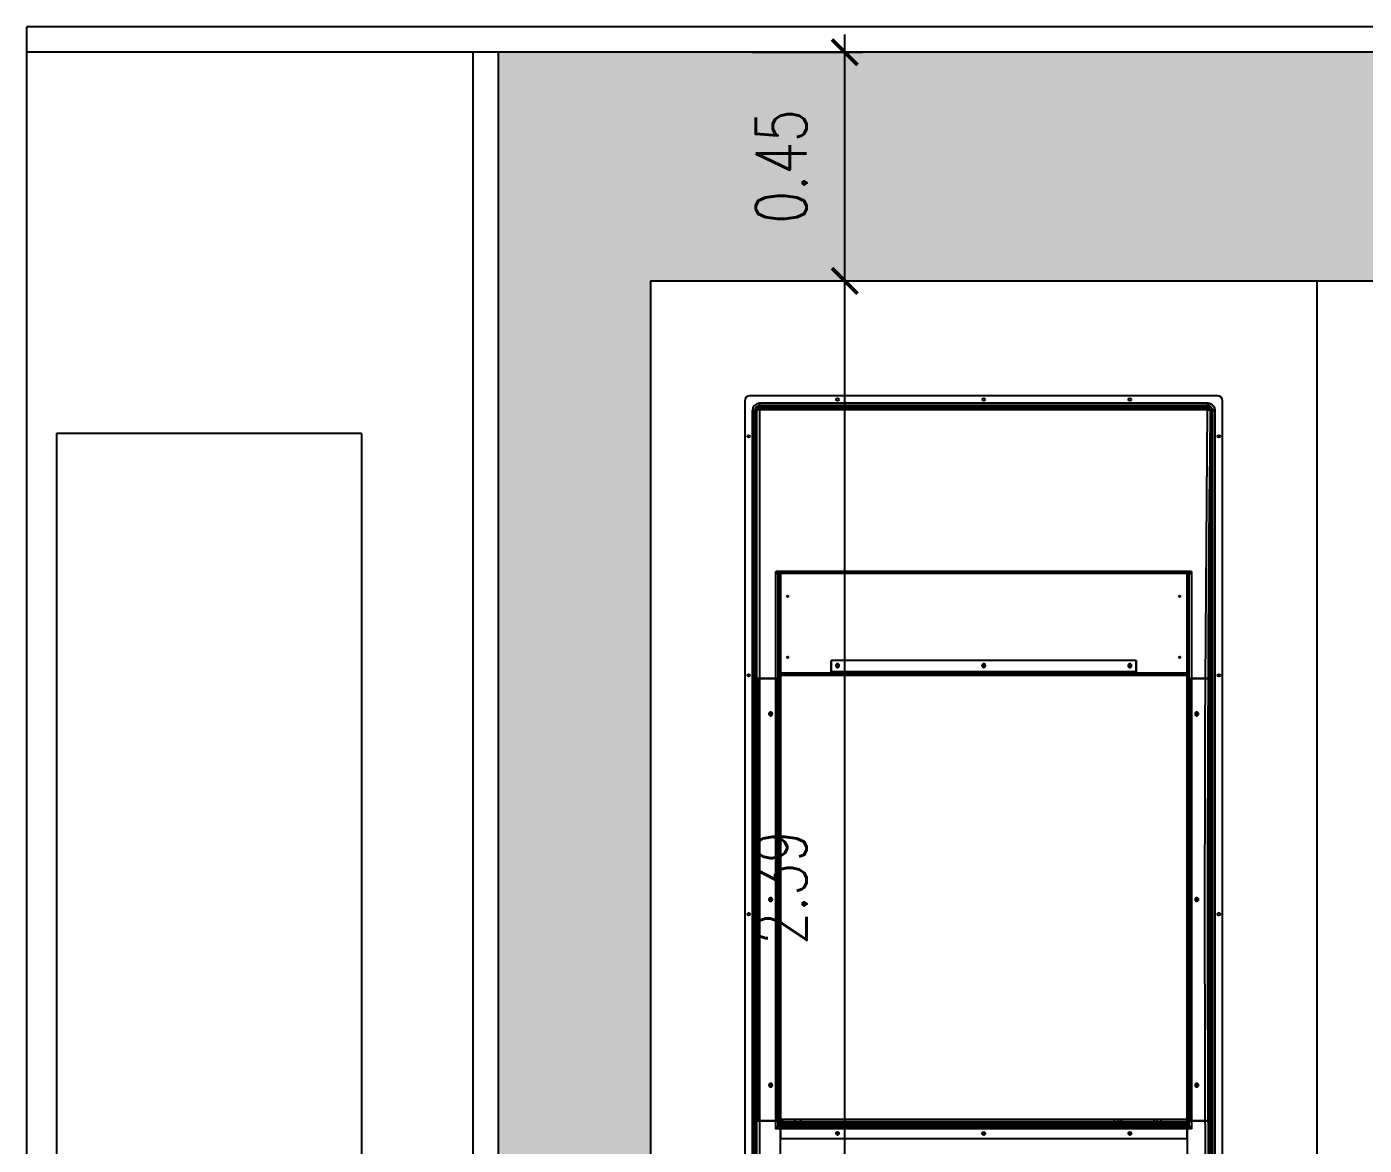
# Model space of a CAD drawing. Extents: x -36.1 to 57, y 1.4 to 46.9.
# Drawn here: x 25.904 to 28.535, y 4.35 to 6.55 of the extents above; entities that cross this region are included whole.
import ezdxf

# ---------------------------------------------------------------- set-up
doc = ezdxf.new("R2010")
doc.units = 0
doc.header["$LTSCALE"] = 0.02
doc.header["$PDMODE"] = 2
doc.layers.get('0').update_dxf_attribs({"linetype": 'CONTINUOUS'})
doc.layers.get('DEFPOINTS').update_dxf_attribs({"linetype": 'CONTINUOUS'})
for name, color, linetype in [('A-COTAS', 6, 'CONTINUOUS'), ('A-HACHU', 250, 'CONTINUOUS'), ('CARENAGEM', 1, 'CONTINUOUS'), ('DIVISORIA', 5, 'CONTINUOUS'), ('PAREDES', 7, 'CONTINUOUS')]:
    doc.layers.add(name, color=color, linetype=linetype)
doc.styles.add('COTAS', font='romans.shx', dxfattribs={"width": 0.75})
doc.dimstyles.new('COTAS_50', dxfattribs={"dimscale": 50, "dimtxt": 0.002, "dimasz": 0.001, "dimexe": 0.0007, "dimexo": 0.004, "dimgap": 0.0015, "dimtad": 1, "dimzin": 0, "dimdsep": 46, "dimtxsty": 'COTAS', "dimblk1": 'ARCHTICK', "dimblk2": 'ARCHTICK', "dimsah": 1, "dimcen": 0.003, "dimdle": 0.0007, "dimaunit": 1, "dimadec": 0, "dimazin": 0, "dimtfac": 1, "dimtdec": 0, "dimtix": 1, "dimtmove": 0, "dimatfit": 3, "dimldrblk": 'ARCHTICK', "dimfxl": 1, "dimtolj": 1, "dimtzin": 0, "dimarcsym": 0})

# ---------------------------------------------------------------- blocks, each defined once
blk = doc.blocks.new('_ARCHTICK')
at = {"color": 0, "linetype": 'ByBlock', "const_width": 0.15}
blk.add_lwpolyline([(-0.5, -0.5), (0.5, 0.5)], dxfattribs=at)
blk = doc.blocks.new('*D238')
at = {"color": 0, "linetype": 'ByBlock'}
for p, q in [((27.5127, 3.6292), (27.5127, 6.0855)), ((27.3311, 6.0505), (27.5477, 6.0505)), ((27.3311, 3.6642), (27.5477, 3.6642))]:
    blk.add_line(p, q, dxfattribs=at)
at = {"layer": 'DEFPOINTS', "color": 0, "linetype": 'ByBlock'}
for p in [(27.1311, 6.0505), (27.5127, 6.0505), (27.1311, 3.6642)]:
    blk.add_point(p, dxfattribs=at)
at = {"color": 0, "linetype": 'ByBlock', "xscale": 0.05, "yscale": 0.05, "zscale": 0.05}
for p, rotation in [((27.5127, 6.0505), 90), ((27.5127, 3.6642), 270)]:
    blk.add_blockref('_ARCHTICK', p, dxfattribs=dict(at, rotation=rotation))
at = {"color": 0, "linetype": 'ByBlock', "insert": (27.3877, 4.8573), "char_height": 0.1, "attachment_point": 5, "rotation": 90, "style": 'COTAS'}
blk.add_mtext('\\A1;2.39', dxfattribs=at)
blk = doc.blocks.new('*D239')
at = {"color": 0, "linetype": 'ByBlock'}
for p, q in [((27.5129, 6.0155), (27.5129, 6.5355)), ((27.3311, 6.5005), (27.5479, 6.5005)), ((27.3311, 6.0505), (27.5479, 6.0505))]:
    blk.add_line(p, q, dxfattribs=at)
at = {"layer": 'DEFPOINTS', "color": 0, "linetype": 'ByBlock'}
for p in [(27.1311, 6.5005), (27.5129, 6.5005), (27.1311, 6.0505)]:
    blk.add_point(p, dxfattribs=at)
at = {"color": 0, "linetype": 'ByBlock', "xscale": 0.05, "yscale": 0.05, "zscale": 0.05}
for p, rotation in [((27.5129, 6.5005), 90), ((27.5129, 6.0505), 270)]:
    blk.add_blockref('_ARCHTICK', p, dxfattribs=dict(at, rotation=rotation))
at = {"color": 0, "linetype": 'ByBlock', "insert": (27.3879, 6.2755), "char_height": 0.1, "attachment_point": 5, "rotation": 90, "style": 'COTAS'}
blk.add_mtext('\\A1;0.45', dxfattribs=at)

msp = doc.modelspace()

# ---------------------------------------------------------------- hatches: boundary and pattern name
at = {"layer": 'A-HACHU'}
h = msp.add_hatch(dxfattribs=at)
h.set_pattern_fill('HONEY', color=256, scale=0.02, angle=0.01, style=0)
h.paths.add_polyline_path([(26.8311, 6.5005), (26.8311, 3.9659), (27.1311, 3.7356), (27.1311, 6.0505), (37.6119, 6.0505), (37.6119, 3.6505), (37.9119, 3.6505), (37.9119, 6.5005)])

# ---------------------------------------------------------------- linework, layer by layer
at = {"layer": 'CARENAGEM', "linetype": 'Continuous'}
for p, q in [((27.3162, 5.8148), (27.3162, 3.7948)), ((27.3162, 5.8148), (27.3162, 3.7948)), ((27.3162, 5.8148), (27.3162, 5.8148)), ((28.2462, 5.8248), (27.3262, 5.8248)), ((28.2462, 5.8248), (27.3262, 5.8248)), ((27.3262, 5.8248), (27.3262, 5.8248)), ((28.2462, 5.8248), (28.2462, 5.8248)), ((28.2562, 3.7948), (28.2562, 5.8148)), ((28.2562, 3.7948), (28.2562, 5.8148)), ((28.2562, 5.8148), (28.2562, 5.8148)), ((27.3312, 5.7958), (27.3312, 3.8138)), ((27.3312, 3.8138), (27.3312, 5.7958)), ((27.3362, 5.7958), (27.3312, 5.7958)), ((27.3312, 5.7958), (27.3402, 5.7958)), ((27.3362, 5.7958), (27.3362, 3.8138)), ((27.3362, 3.8138), (27.3362, 5.7958)), ((27.3362, 5.7958), (27.3362, 5.7958)), ((27.3402, 3.8138), (27.3402, 5.7958)), ((27.3402, 3.8138), (27.3402, 5.7958)), ((27.3402, 5.7958), (27.3402, 5.7958)), ((28.2268, 5.8098), (27.3452, 5.8098)), ((27.3452, 5.8098), (28.2268, 5.8098)), ((27.3452, 5.8048), (27.3452, 5.8098)), ((27.3452, 5.8098), (27.3452, 5.8008)), ((28.2268, 5.8048), (27.3452, 5.8048)), ((27.3452, 5.8048), (28.2266, 5.8048)), ((27.3452, 5.8048), (27.3452, 5.8048)), ((27.3452, 5.7984), (27.3452, 5.8048)), ((27.3452, 5.8008), (28.2268, 5.8008)), ((27.3452, 5.8008), (28.2266, 5.8008)), ((27.3452, 5.8008), (27.3452, 5.8008)), ((27.3452, 5.7972), (27.3452, 5.8008)), ((27.3452, 5.7984), (27.3452, 3.8111)), ((28.2266, 5.7984), (27.3452, 5.7984)), ((27.3452, 5.7972), (27.3452, 3.8123)), ((28.2266, 5.7972), (27.3452, 5.7972)), ((28.2266, 5.8048), (28.2268, 5.8048)), ((28.2266, 5.7984), (28.2266, 5.8048)), ((28.2266, 5.8008), (28.2268, 5.8008)), ((28.2266, 5.7972), (28.2266, 5.8008)), ((28.2268, 5.8048), (28.2268, 5.8098)), ((28.2268, 5.8098), (28.2268, 5.8008)), ((28.2319, 5.7958), (28.2316, 5.7958)), ((28.2319, 5.7958), (28.2319, 3.8138)), ((28.2319, 5.7958), (28.2409, 5.7958)), ((28.2359, 5.7958), (28.2355, 5.7958)), ((28.2359, 3.8138), (28.2359, 5.7958)), ((28.2409, 5.7958), (28.2359, 5.7958)), ((28.2409, 3.8138), (28.2409, 5.7958)), ((28.2409, 5.7958), (28.2409, 3.8138)), ((27.3772, 4.3832), (27.3772, 5.4788)), ((28.1952, 5.4788), (27.3772, 5.4788)), ((27.3772, 5.4788), (27.3822, 5.4788)), ((28.1952, 5.4748), (27.3772, 5.4748)), ((27.3772, 4.3827), (27.3772, 5.4748)), ((27.3772, 5.4748), (27.3862, 5.4748)), ((27.3822, 5.4788), (27.3822, 4.3887)), ((27.3822, 5.2788), (27.3822, 5.4788)), ((28.1902, 5.4788), (27.3822, 5.4788)), ((27.3822, 5.4788), (27.3822, 5.4788)), ((28.1862, 5.4748), (27.3862, 5.4748)), ((27.3862, 5.4748), (27.3862, 4.3927)), ((27.3862, 5.2748), (27.3862, 5.4748)), ((27.3862, 5.4748), (27.3862, 5.4748)), ((28.1862, 4.3927), (28.1862, 5.4748)), ((28.1862, 5.2748), (28.1862, 5.4748)), ((28.1862, 5.4748), (28.1862, 5.4748)), ((28.1862, 5.4748), (28.1952, 5.4748)), ((28.1902, 5.2788), (28.1902, 5.4788)), ((28.1902, 4.3887), (28.1902, 5.4788)), ((28.1902, 5.4788), (28.1902, 5.4788)), ((28.1902, 5.4788), (28.1952, 5.4788)), ((28.1952, 5.4788), (28.1952, 4.3832)), ((28.1952, 5.4748), (28.1952, 4.3827)), ((28.0862, 5.3038), (27.4862, 5.3038)), ((27.4862, 5.3037), (27.4862, 5.3038)), ((27.4862, 5.2819), (27.4862, 5.3038)), ((28.0862, 5.3037), (27.4862, 5.3037)), ((27.4862, 5.3037), (27.4862, 5.2818)), ((28.0862, 5.3037), (28.0862, 5.3038)), ((28.0862, 5.2819), (28.0862, 5.3038)), ((28.0862, 5.3037), (28.0862, 5.2818)), ((27.3412, 5.2688), (27.3412, 4.3988)), ((27.3413, 5.2688), (27.3413, 4.3988)), ((27.3413, 5.2688), (27.3435, 5.2688)), ((27.3427, 5.2688), (27.3413, 5.2688)), ((27.3413, 5.2688), (27.3441, 5.2688)), ((27.3427, 5.2688), (27.3427, 4.3988)), ((27.3427, 5.2688), (27.3427, 4.3988)), ((27.345, 5.2688), (27.3427, 5.2688)), ((27.3427, 5.2688), (27.3442, 5.2688)), ((27.3435, 5.2688), (27.3435, 4.3988)), ((27.345, 5.2688), (27.3435, 5.2688)), ((27.3441, 5.2688), (27.3441, 4.3988)), ((27.3791, 5.2688), (27.3441, 5.2688)), ((27.3442, 5.2688), (27.3441, 5.2688)), ((27.3442, 5.2688), (27.3442, 4.3988)), ((27.3442, 5.2688), (27.3791, 5.2688)), ((27.345, 4.3988), (27.345, 5.2688)), ((27.3791, 5.2688), (27.3791, 4.3988)), ((27.3791, 5.2688), (27.3791, 4.3988)), ((27.3791, 5.2688), (27.3791, 5.2688)), ((27.3791, 5.2688), (27.3807, 5.2688)), ((27.3791, 5.2688), (27.3822, 5.2688)), ((27.3807, 4.3988), (27.3807, 5.2688)), ((27.3807, 5.2688), (27.3807, 4.3988)), ((27.3807, 5.2688), (27.3822, 5.2688)), ((27.3807, 5.2688), (27.3822, 5.2688)), ((27.3807, 5.2688), (27.3807, 5.2688)), ((27.3822, 5.2788), (28.1902, 5.2788)), ((28.1902, 5.2788), (27.3822, 5.2788)), ((27.3822, 4.3888), (27.3822, 5.2788)), ((27.3822, 5.2788), (27.3822, 5.2788)), ((27.3822, 5.2688), (27.3822, 4.3988)), ((27.3822, 5.2688), (27.3822, 4.3988)), ((27.3822, 5.2688), (27.3822, 5.2688)), ((27.3862, 5.2748), (28.1862, 5.2748)), ((28.1862, 5.2748), (27.3862, 5.2748)), ((27.3862, 4.3928), (27.3862, 5.2748)), ((27.3862, 5.2748), (27.3862, 5.2748)), ((28.0862, 5.2819), (27.4862, 5.2819)), ((27.4862, 5.2818), (27.4862, 5.2819)), ((27.4862, 5.2788), (27.4862, 5.2819)), ((28.0862, 5.2818), (27.4862, 5.2818)), ((27.4862, 5.2803), (27.4862, 5.2818)), ((28.0862, 5.2803), (27.4862, 5.2803)), ((28.0862, 5.2803), (27.4862, 5.2803)), ((27.4862, 5.2803), (27.4862, 5.2788)), ((27.4862, 5.2803), (27.4862, 5.2803)), ((27.4862, 5.2803), (27.4862, 5.2788)), ((28.0862, 5.2788), (27.4862, 5.2788)), ((28.0862, 5.2788), (27.4862, 5.2788)), ((27.4862, 5.2788), (27.4862, 5.2788)), ((28.0862, 5.2818), (28.0862, 5.2819)), ((28.0862, 5.2819), (28.0862, 5.2788)), ((28.0862, 5.2818), (28.0862, 5.2803)), ((28.0862, 5.2803), (28.0862, 5.2788)), ((28.0862, 5.2803), (28.0862, 5.2803)), ((28.0862, 5.2803), (28.0862, 5.2788)), ((28.0862, 5.2788), (28.0862, 5.2788)), ((28.1862, 4.3928), (28.1862, 5.2748)), ((28.1862, 5.2748), (28.1862, 5.2748)), ((28.1902, 4.3888), (28.1902, 5.2788)), ((28.1902, 5.2788), (28.1902, 5.2788)), ((28.1902, 4.3988), (28.1902, 5.2688)), ((28.1902, 4.3988), (28.1902, 5.2688)), ((28.1917, 5.2688), (28.1902, 5.2688)), ((28.1917, 5.2688), (28.1902, 5.2688)), ((28.1902, 5.2688), (28.1902, 5.2688)), ((28.1902, 5.2688), (28.1933, 5.2688)), ((28.1917, 5.2688), (28.1917, 4.3988)), ((28.1917, 4.3988), (28.1917, 5.2688)), ((28.1917, 5.2688), (28.1917, 5.2688)), ((28.1917, 5.2688), (28.1932, 5.2688)), ((28.1932, 4.3988), (28.1932, 5.2688)), ((28.2281, 5.2688), (28.1932, 5.2688)), ((28.1932, 5.2688), (28.1933, 5.2688)), ((28.1933, 4.3988), (28.1933, 5.2688)), ((28.1933, 5.2688), (28.2282, 5.2688)), ((28.2274, 5.2688), (28.2274, 4.3988)), ((28.2274, 5.2688), (28.2289, 5.2688)), ((28.2274, 5.2688), (28.2296, 5.2688)), ((28.2281, 4.3988), (28.2281, 5.2688)), ((28.2281, 5.2688), (28.2282, 5.2688)), ((28.2281, 5.2688), (28.2296, 5.2688)), ((28.2282, 4.3988), (28.2282, 5.2688)), ((28.2282, 5.2688), (28.2311, 5.2688)), ((28.2289, 4.3988), (28.2289, 5.2688)), ((28.2311, 5.2688), (28.2289, 5.2688)), ((28.2296, 4.3988), (28.2296, 5.2688)), ((28.2296, 4.3988), (28.2296, 5.2688)), ((28.2296, 5.2688), (28.2311, 5.2688)), ((28.2311, 4.3988), (28.2311, 5.2688)), ((28.2311, 4.3988), (28.2311, 5.2688)), ((27.3413, 4.3988), (27.3435, 4.3988)), ((27.3427, 4.3988), (27.3413, 4.3988)), ((27.3441, 4.3988), (27.3413, 4.3988)), ((27.345, 4.3988), (27.3427, 4.3988)), ((27.3442, 4.3988), (27.3427, 4.3988)), ((27.345, 4.3988), (27.3435, 4.3988)), ((27.3791, 4.3988), (27.3441, 4.3988)), ((27.3442, 4.3988), (27.3441, 4.3988)), ((27.3442, 4.3988), (27.3791, 4.3988)), ((27.3791, 4.3988), (27.3791, 4.3988)), ((27.3807, 4.3988), (27.3791, 4.3988)), ((27.3822, 4.3988), (27.3791, 4.3988)), ((27.3807, 4.3988), (27.3822, 4.3988)), ((27.3807, 4.3988), (27.3822, 4.3988)), ((27.3807, 4.3988), (27.3807, 4.3988)), ((27.3822, 4.3988), (27.3822, 4.3988)), ((27.3905, 4.3978), (27.3855, 4.3978)), ((27.3857, 4.4008), (28.1914, 4.4008)), ((27.3905, 4.4008), (27.3857, 4.4008)), ((28.1912, 4.3958), (27.3859, 4.3958)), ((28.1865, 4.4008), (27.3905, 4.4008)), ((27.3905, 4.4008), (27.3905, 4.3978)), ((27.4265, 4.4008), (27.4145, 4.4008)), ((27.4145, 4.4008), (27.4145, 4.3928)), ((27.4265, 4.3928), (27.4265, 4.4008)), ((28.051, 4.4008), (28.043, 4.4008)), ((28.043, 4.4008), (28.043, 4.3928)), ((28.051, 4.3928), (28.051, 4.4008)), ((28.0565, 4.4008), (28.0565, 4.3928)), ((28.1215, 4.4008), (28.0565, 4.4008)), ((28.1215, 4.3928), (28.1215, 4.4008)), ((28.135, 4.4008), (28.127, 4.4008)), ((28.127, 4.4008), (28.127, 4.3928)), ((28.135, 4.3928), (28.135, 4.4008)), ((28.1914, 4.4008), (28.1865, 4.4008)), ((28.1865, 4.4008), (28.1865, 4.3978)), ((28.1916, 4.3978), (28.1865, 4.3978)), ((28.1917, 4.3988), (28.1902, 4.3988)), ((28.1902, 4.3988), (28.1902, 4.3988)), ((28.1917, 4.3988), (28.1902, 4.3988)), ((28.1933, 4.3988), (28.1902, 4.3988)), ((28.1917, 4.3988), (28.1917, 4.3988)), ((28.1932, 4.3988), (28.1917, 4.3988)), ((28.2281, 4.3988), (28.1932, 4.3988)), ((28.1932, 4.3988), (28.1933, 4.3988)), ((28.1933, 4.3988), (28.2282, 4.3988)), ((28.2274, 4.3988), (28.2289, 4.3988)), ((28.2274, 4.3988), (28.2296, 4.3988)), ((28.2281, 4.3988), (28.2282, 4.3988)), ((28.2296, 4.3988), (28.2281, 4.3988)), ((28.2311, 4.3988), (28.2282, 4.3988)), ((28.2311, 4.3988), (28.2289, 4.3988)), ((28.2296, 4.3988), (28.2311, 4.3988)), ((28.1952, 4.3832), (27.3772, 4.3832)), ((28.1952, 4.3827), (27.3772, 4.3827)), ((28.1902, 4.3888), (27.3822, 4.3888)), ((27.3822, 4.3888), (28.1902, 4.3888)), ((27.3822, 4.3888), (27.3822, 4.3888)), ((27.3822, 4.3887), (27.3822, 4.3888)), ((28.1862, 4.3928), (27.3862, 4.3928)), ((27.3862, 4.3928), (28.1862, 4.3928)), ((27.3862, 4.3928), (27.3862, 4.3928)), ((27.3862, 4.3927), (27.3862, 4.3928)), ((27.3862, 4.3888), (28.1862, 4.3888)), ((28.1862, 4.3888), (27.3862, 4.3888)), ((27.3862, 4.3846), (27.3862, 4.3888)), ((27.3862, 4.3873), (27.3862, 4.3888)), ((27.3862, 4.3888), (27.3862, 4.3888)), ((27.3862, 4.3873), (27.3862, 4.3888)), ((27.3862, 4.3888), (27.3862, 4.3849)), ((27.3862, 4.3873), (28.1862, 4.3873)), ((28.1862, 4.3873), (27.3862, 4.3873)), ((27.3862, 4.3848), (27.3862, 4.3873)), ((27.3862, 4.3873), (27.3862, 4.3873)), ((27.3862, 4.3873), (27.3862, 4.3849)), ((27.3862, 4.3849), (28.1862, 4.3849)), ((27.3862, 4.3849), (28.1862, 4.3849)), ((27.3862, 4.3849), (27.3862, 4.3637)), ((27.3862, 4.3849), (27.3862, 4.3849)), ((27.3862, 4.3849), (27.3862, 4.3637)), ((28.1862, 4.3848), (27.3862, 4.3848)), ((27.3862, 4.3848), (27.3862, 4.3846)), ((27.3862, 4.2419), (27.3862, 4.3848)), ((28.1862, 4.3846), (27.3862, 4.3846)), ((27.3862, 4.2417), (27.3862, 4.3846)), ((27.3905, 4.3928), (28.1866, 4.3928)), ((27.3905, 4.3928), (27.3955, 4.3928)), ((28.1815, 4.3928), (27.3955, 4.3928)), ((27.4122, 4.3898), (27.4122, 4.3888)), ((27.4122, 4.3888), (27.4242, 4.3888)), ((27.4232, 4.3888), (27.4132, 4.3888)), ((27.4132, 4.3888), (27.4132, 4.3873)), ((27.4232, 4.3873), (27.4132, 4.3873)), ((27.4265, 4.3928), (27.4145, 4.3928)), ((27.4232, 4.3873), (27.4232, 4.3888)), ((27.4242, 4.3888), (27.4242, 4.3898)), ((27.4962, 4.3736), (27.4962, 4.3736)), ((27.4967, 4.3737), (27.4967, 4.3736)), ((27.5007, 4.3736), (27.5007, 4.3737)), ((27.5012, 4.3736), (27.5012, 4.3736)), ((27.7837, 4.3736), (27.7837, 4.3736)), ((27.7842, 4.3737), (27.7842, 4.3736)), ((27.7882, 4.3736), (27.7882, 4.3737)), ((27.7887, 4.3736), (27.7887, 4.3736)), ((28.051, 4.3928), (28.043, 4.3928)), ((28.0447, 4.3898), (28.0447, 4.3888)), ((28.0447, 4.3888), (28.0447, 4.3873)), ((28.0447, 4.3888), (28.0507, 4.3888)), ((28.0507, 4.3888), (28.0447, 4.3888)), ((28.0507, 4.3873), (28.0447, 4.3873)), ((28.0507, 4.3888), (28.0507, 4.3898)), ((28.0507, 4.3873), (28.0507, 4.3888)), ((28.1215, 4.3928), (28.0565, 4.3928)), ((28.0572, 4.3928), (28.0572, 4.3888)), ((28.0572, 4.3928), (28.1212, 4.3928)), ((28.0572, 4.3888), (28.0572, 4.3873)), ((28.0572, 4.3888), (28.1212, 4.3888)), ((28.1212, 4.3888), (28.0572, 4.3888)), ((28.1212, 4.3873), (28.0572, 4.3873)), ((28.0712, 4.3736), (28.0712, 4.3736)), ((28.0717, 4.3737), (28.0717, 4.3736)), ((28.0757, 4.3736), (28.0757, 4.3737)), ((28.0762, 4.3736), (28.0762, 4.3736)), ((28.1212, 4.3888), (28.1212, 4.3928)), ((28.1212, 4.3873), (28.1212, 4.3888)), ((28.135, 4.3928), (28.127, 4.3928)), ((28.1277, 4.3898), (28.1277, 4.3888)), ((28.1277, 4.3888), (28.1277, 4.3873)), ((28.1277, 4.3888), (28.1337, 4.3888)), ((28.1337, 4.3888), (28.1277, 4.3888)), ((28.1337, 4.3873), (28.1277, 4.3873)), ((28.1337, 4.3888), (28.1337, 4.3898)), ((28.1337, 4.3873), (28.1337, 4.3888)), ((28.1815, 4.3928), (28.1866, 4.3928)), ((28.1862, 4.3928), (28.1862, 4.3928)), ((28.1862, 4.3928), (28.1862, 4.3927)), ((28.1862, 4.3873), (28.1862, 4.3888)), ((28.1862, 4.3888), (28.1862, 4.3846)), ((28.1862, 4.3873), (28.1862, 4.3888)), ((28.1862, 4.3888), (28.1862, 4.3888)), ((28.1862, 4.3849), (28.1862, 4.3888)), ((28.1862, 4.3873), (28.1862, 4.3848)), ((28.1862, 4.3873), (28.1862, 4.3873)), ((28.1862, 4.3849), (28.1862, 4.3873)), ((28.1862, 4.3637), (28.1862, 4.3849)), ((28.1862, 4.3849), (28.1862, 4.3849)), ((28.1862, 4.3637), (28.1862, 4.3849)), ((28.1862, 4.3848), (28.1862, 4.3846)), ((28.1862, 4.3848), (28.1862, 4.2399)), ((28.1862, 4.3846), (28.1862, 4.2397)), ((28.1902, 4.3888), (28.1902, 4.3888)), ((28.1902, 4.3888), (28.1902, 4.3887)), ((27.3862, 4.3637), (28.1862, 4.3637)), ((27.3862, 4.3637), (28.1862, 4.3637)), ((27.3862, 4.3637), (27.3862, 4.3637)), ((28.1862, 4.3637), (28.1862, 4.3637))]:
    msp.add_line(p, q, dxfattribs=at)
at = {"layer": 'CARENAGEM', "linetype": 'Continuous', "flags": 128}
for points in [[(27.3452, 5.7984), (27.3438, 5.7984), (27.3424, 5.7983), (27.3411, 5.7981), (27.3399, 5.7979), (27.3388, 5.7976), (27.3379, 5.7973), (27.3371, 5.797), (27.3366, 5.7966), (27.3363, 5.7962), (27.3362, 5.7958)], [(27.3452, 5.7972), (27.3442, 5.7972), (27.3433, 5.7971), (27.3424, 5.797), (27.3416, 5.7968), (27.341, 5.7966), (27.3405, 5.7963), (27.3403, 5.7961), (27.3402, 5.7958)], [(28.2266, 3.8111), (28.2257, 3.8992), (28.2249, 3.9878), (28.2241, 4.0771), (28.2235, 4.1669), (28.2229, 4.2572), (28.2225, 4.3478), (28.2221, 4.4388), (28.2218, 4.5301), (28.2216, 4.6215), (28.2214, 4.7131), (28.2214, 4.8048), (28.2214, 4.8964), (28.2216, 4.988), (28.2218, 5.0795), (28.2221, 5.1707), (28.2225, 5.2617), (28.2229, 5.3524), (28.2235, 5.4426), (28.2241, 5.5324), (28.2249, 5.6217), (28.2257, 5.7104), (28.2266, 5.7984)], [(28.2266, 3.8123), (28.2257, 3.9002), (28.2249, 3.9888), (28.2241, 4.078), (28.2235, 4.1677), (28.2229, 4.2578), (28.2225, 4.3484), (28.2221, 4.4393), (28.2218, 4.5304), (28.2216, 4.6217), (28.2214, 4.7132), (28.2214, 4.8048), (28.2214, 4.8963), (28.2216, 4.9878), (28.2218, 5.0791), (28.2221, 5.1703), (28.2225, 5.2612), (28.2229, 5.3517), (28.2235, 5.4419), (28.2241, 5.5316), (28.2249, 5.6207), (28.2257, 5.7093), (28.2266, 5.7972)], [(28.2316, 5.7958), (28.2307, 5.708), (28.2299, 5.6195), (28.2291, 5.5305), (28.2285, 5.4409), (28.2279, 5.3509), (28.2275, 5.2605), (28.2271, 5.1698), (28.2268, 5.0787), (28.2266, 4.9875), (28.2264, 4.8962), (28.2264, 4.8048), (28.2264, 4.7134), (28.2266, 4.622), (28.2268, 4.5308), (28.2271, 4.4398), (28.2275, 4.349), (28.2279, 4.2586), (28.2285, 4.1686), (28.2291, 4.079), (28.2299, 3.99), (28.2307, 3.9016), (28.2316, 3.8138)], [(28.2266, 5.8048), (28.228, 5.8047), (28.2293, 5.8043), (28.2306, 5.8038), (28.2318, 5.8031), (28.2329, 5.8021), (28.2338, 5.8011), (28.2346, 5.7999), (28.2351, 5.7986), (28.2354, 5.7972), (28.2355, 5.7958)], [(28.2266, 5.8008), (28.2275, 5.8007), (28.2285, 5.8004), (28.2293, 5.7999), (28.2301, 5.7993), (28.2307, 5.7985), (28.2312, 5.7977), (28.2315, 5.7967), (28.2316, 5.7958)], [(28.2266, 5.7984), (28.2279, 5.7984), (28.2293, 5.7982), (28.2306, 5.7981), (28.2317, 5.7979), (28.2328, 5.7976), (28.2337, 5.7973), (28.2345, 5.7969), (28.235, 5.7966), (28.2354, 5.7962), (28.2355, 5.7958)], [(28.2266, 5.7972), (28.2275, 5.7972), (28.2284, 5.7971), (28.2293, 5.797), (28.23, 5.7968), (28.2307, 5.7966), (28.2311, 5.7963), (28.2314, 5.796), (28.2316, 5.7958)], [(28.2409, 5.7958), (28.2408, 5.7975), (28.2404, 5.7991), (28.2399, 5.8007), (28.2393, 5.8023), (28.2384, 5.8037), (28.2373, 5.8051), (28.2361, 5.8062), (28.2348, 5.8073), (28.2334, 5.8082), (28.2318, 5.8089), (28.2302, 5.8094), (28.2285, 5.8097), (28.2268, 5.8098)], [(28.2268, 5.8098), (28.2285, 5.8097), (28.2302, 5.8094), (28.2318, 5.8089), (28.2334, 5.8082), (28.2348, 5.8073), (28.2361, 5.8062), (28.2373, 5.8051), (28.2384, 5.8037), (28.2393, 5.8023), (28.2399, 5.8007), (28.2404, 5.7991), (28.2408, 5.7975), (28.2409, 5.7958)], [(28.2359, 5.7958), (28.2357, 5.7972), (28.2354, 5.7986), (28.2349, 5.7999), (28.2341, 5.8011), (28.2332, 5.8021), (28.2321, 5.8031), (28.2309, 5.8038), (28.2296, 5.8043), (28.2283, 5.8047), (28.2268, 5.8048)], [(28.2268, 5.8008), (28.2278, 5.8007), (28.2288, 5.8004), (28.2296, 5.7999), (28.2304, 5.7993), (28.231, 5.7985), (28.2315, 5.7977), (28.2318, 5.7967), (28.2319, 5.7958)], [(28.2355, 5.7958), (28.2347, 5.708), (28.2339, 5.6195), (28.2331, 5.5305), (28.2325, 5.4409), (28.2319, 5.3509), (28.2315, 5.2605), (28.2311, 5.1698), (28.2308, 5.0787), (28.2306, 4.9875), (28.2304, 4.8962), (28.2304, 4.8048), (28.2304, 4.7134), (28.2306, 4.622), (28.2308, 4.5308), (28.2311, 4.4398), (28.2315, 4.349), (28.2319, 4.2586), (28.2325, 4.1686), (28.2331, 4.079), (28.2339, 3.99), (28.2347, 3.9016), (28.2355, 3.8138)], [(27.5022, 5.2938), (27.5021, 5.2947), (27.5018, 5.2955), (27.5013, 5.2962), (27.5007, 5.2967), (27.4999, 5.2971), (27.4991, 5.2973), (27.4982, 5.2973), (27.4974, 5.2971), (27.4967, 5.2967), (27.496, 5.2962), (27.4956, 5.2955), (27.4953, 5.2947), (27.4952, 5.2938), (27.4953, 5.293), (27.4956, 5.2922), (27.496, 5.2915), (27.4967, 5.291), (27.4974, 5.2906), (27.4982, 5.2904), (27.4991, 5.2904), (27.4999, 5.2906), (27.5007, 5.291), (27.5013, 5.2915), (27.5018, 5.2922), (27.5021, 5.293), (27.5022, 5.2938)], [(27.4967, 5.2938), (27.4968, 5.2944), (27.4971, 5.295), (27.4976, 5.2955), (27.4982, 5.2957), (27.4988, 5.2958), (27.4995, 5.2956), (27.5, 5.2953), (27.5004, 5.2947), (27.5006, 5.2941), (27.5006, 5.2935), (27.5004, 5.2928), (27.5, 5.2923), (27.4995, 5.292), (27.4988, 5.2918), (27.4982, 5.2918), (27.4976, 5.2921), (27.4971, 5.2926), (27.4968, 5.2931), (27.4967, 5.2938)], [(27.7897, 5.2938), (27.7896, 5.2947), (27.7893, 5.2955), (27.7888, 5.2962), (27.7882, 5.2967), (27.7874, 5.2971), (27.7866, 5.2973), (27.7857, 5.2973), (27.7849, 5.2971), (27.7842, 5.2967), (27.7835, 5.2962), (27.7831, 5.2955), (27.7828, 5.2947), (27.7827, 5.2938), (27.7828, 5.293), (27.7831, 5.2922), (27.7835, 5.2915), (27.7842, 5.291), (27.7849, 5.2906), (27.7857, 5.2904), (27.7866, 5.2904), (27.7874, 5.2906), (27.7882, 5.291), (27.7888, 5.2915), (27.7893, 5.2922), (27.7896, 5.293), (27.7897, 5.2938)], [(27.7842, 5.2938), (27.7843, 5.2944), (27.7846, 5.295), (27.7851, 5.2955), (27.7857, 5.2957), (27.7863, 5.2958), (27.787, 5.2956), (27.7875, 5.2953), (27.7879, 5.2947), (27.7881, 5.2941), (27.7881, 5.2935), (27.7879, 5.2928), (27.7875, 5.2923), (27.787, 5.292), (27.7863, 5.2918), (27.7857, 5.2918), (27.7851, 5.2921), (27.7846, 5.2926), (27.7843, 5.2931), (27.7842, 5.2938)], [(28.0772, 5.2938), (28.0771, 5.2947), (28.0768, 5.2955), (28.0763, 5.2962), (28.0757, 5.2967), (28.0749, 5.2971), (28.0741, 5.2973), (28.0732, 5.2973), (28.0724, 5.2971), (28.0717, 5.2967), (28.071, 5.2962), (28.0706, 5.2955), (28.0703, 5.2947), (28.0702, 5.2938), (28.0703, 5.293), (28.0706, 5.2922), (28.071, 5.2915), (28.0717, 5.291), (28.0724, 5.2906), (28.0732, 5.2904), (28.0741, 5.2904), (28.0749, 5.2906), (28.0757, 5.291), (28.0763, 5.2915), (28.0768, 5.2922), (28.0771, 5.293), (28.0772, 5.2938)], [(28.0717, 5.2938), (28.0718, 5.2944), (28.0721, 5.295), (28.0726, 5.2955), (28.0732, 5.2957), (28.0738, 5.2958), (28.0745, 5.2956), (28.075, 5.2953), (28.0754, 5.2947), (28.0756, 5.2941), (28.0756, 5.2935), (28.0754, 5.2928), (28.075, 5.2923), (28.0745, 5.292), (28.0738, 5.2918), (28.0732, 5.2918), (28.0726, 5.2921), (28.0721, 5.2926), (28.0718, 5.2931), (28.0717, 5.2938)], [(27.3671, 5.1953), (27.3679, 5.1954), (27.3687, 5.1957), (27.3694, 5.1962), (27.37, 5.1968), (27.3704, 5.1975), (27.3706, 5.1983), (27.3706, 5.1992), (27.3704, 5.2), (27.37, 5.2008), (27.3694, 5.2014), (27.3687, 5.2019), (27.3679, 5.2022), (27.3671, 5.2023), (27.3663, 5.2022), (27.3655, 5.2019), (27.3648, 5.2014), (27.3642, 5.2008), (27.3638, 5.2), (27.3636, 5.1992), (27.3636, 5.1983), (27.3638, 5.1975), (27.3642, 5.1968), (27.3648, 5.1962), (27.3655, 5.1957), (27.3663, 5.1954), (27.3671, 5.1953)], [(27.3671, 5.2008), (27.3678, 5.2007), (27.3684, 5.2003), (27.3688, 5.1999), (27.3691, 5.1993), (27.3691, 5.1986), (27.369, 5.198), (27.3686, 5.1974), (27.3681, 5.197), (27.3675, 5.1968), (27.3668, 5.1968), (27.3662, 5.197), (27.3657, 5.1974), (27.3653, 5.198), (27.3652, 5.1986), (27.3652, 5.1993), (27.3655, 5.1999), (27.3659, 5.2003), (27.3665, 5.2007), (27.3671, 5.2008)], [(28.2052, 5.2023), (28.2044, 5.2022), (28.2036, 5.2019), (28.2029, 5.2014), (28.2024, 5.2008), (28.202, 5.2), (28.2018, 5.1992), (28.2018, 5.1983), (28.202, 5.1975), (28.2024, 5.1968), (28.2029, 5.1962), (28.2036, 5.1957), (28.2044, 5.1954), (28.2052, 5.1953), (28.2061, 5.1954), (28.2069, 5.1957), (28.2076, 5.1962), (28.2081, 5.1968), (28.2085, 5.1975), (28.2087, 5.1983), (28.2087, 5.1992), (28.2085, 5.2), (28.2081, 5.2008), (28.2076, 5.2014), (28.2069, 5.2019), (28.2061, 5.2022), (28.2052, 5.2023)], [(28.2052, 5.1968), (28.2045, 5.1969), (28.204, 5.1972), (28.2035, 5.1977), (28.2032, 5.1983), (28.2032, 5.1989), (28.2034, 5.1996), (28.2037, 5.2001), (28.2042, 5.2005), (28.2049, 5.2007), (28.2055, 5.2007), (28.2061, 5.2005), (28.2067, 5.2001), (28.207, 5.1996), (28.2072, 5.1989), (28.2071, 5.1983), (28.2069, 5.1977), (28.2064, 5.1972), (28.2058, 5.1969), (28.2052, 5.1968)], [(27.3671, 4.8303), (27.3679, 4.8304), (27.3687, 4.8307), (27.3694, 4.8312), (27.37, 4.8318), (27.3704, 4.8325), (27.3706, 4.8333), (27.3706, 4.8342), (27.3704, 4.835), (27.37, 4.8358), (27.3694, 4.8364), (27.3687, 4.8369), (27.3679, 4.8372), (27.3671, 4.8373), (27.3663, 4.8372), (27.3655, 4.8369), (27.3648, 4.8364), (27.3642, 4.8358), (27.3638, 4.835), (27.3636, 4.8342), (27.3636, 4.8333), (27.3638, 4.8325), (27.3642, 4.8318), (27.3648, 4.8312), (27.3655, 4.8307), (27.3663, 4.8304), (27.3671, 4.8303)], [(27.3671, 4.8358), (27.3678, 4.8357), (27.3684, 4.8353), (27.3688, 4.8349), (27.3691, 4.8343), (27.3691, 4.8336), (27.369, 4.833), (27.3686, 4.8324), (27.3681, 4.832), (27.3675, 4.8318), (27.3668, 4.8318), (27.3662, 4.832), (27.3657, 4.8324), (27.3653, 4.833), (27.3652, 4.8336), (27.3652, 4.8343), (27.3655, 4.8349), (27.3659, 4.8353), (27.3665, 4.8357), (27.3671, 4.8358)], [(28.2052, 4.8373), (28.2044, 4.8372), (28.2036, 4.8369), (28.2029, 4.8364), (28.2024, 4.8358), (28.202, 4.835), (28.2018, 4.8342), (28.2018, 4.8333), (28.202, 4.8325), (28.2024, 4.8318), (28.2029, 4.8312), (28.2036, 4.8307), (28.2044, 4.8304), (28.2052, 4.8303), (28.2061, 4.8304), (28.2069, 4.8307), (28.2076, 4.8312), (28.2081, 4.8318), (28.2085, 4.8325), (28.2087, 4.8333), (28.2087, 4.8342), (28.2085, 4.835), (28.2081, 4.8358), (28.2076, 4.8364), (28.2069, 4.8369), (28.2061, 4.8372), (28.2052, 4.8373)], [(28.2052, 4.8318), (28.2045, 4.8319), (28.204, 4.8322), (28.2035, 4.8327), (28.2032, 4.8333), (28.2032, 4.8339), (28.2034, 4.8346), (28.2037, 4.8351), (28.2042, 4.8355), (28.2049, 4.8357), (28.2055, 4.8357), (28.2061, 4.8355), (28.2067, 4.8351), (28.207, 4.8346), (28.2072, 4.8339), (28.2071, 4.8333), (28.2069, 4.8327), (28.2064, 4.8322), (28.2058, 4.8319), (28.2052, 4.8318)], [(27.3671, 4.4653), (27.3679, 4.4654), (27.3687, 4.4657), (27.3694, 4.4662), (27.37, 4.4668), (27.3704, 4.4675), (27.3706, 4.4683), (27.3706, 4.4692), (27.3704, 4.47), (27.37, 4.4708), (27.3694, 4.4714), (27.3687, 4.4719), (27.3679, 4.4722), (27.3671, 4.4723), (27.3663, 4.4722), (27.3655, 4.4719), (27.3648, 4.4714), (27.3642, 4.4708), (27.3638, 4.47), (27.3636, 4.4692), (27.3636, 4.4683), (27.3638, 4.4675), (27.3642, 4.4668), (27.3648, 4.4662), (27.3655, 4.4657), (27.3663, 4.4654), (27.3671, 4.4653)], [(27.3671, 4.4708), (27.3678, 4.4707), (27.3684, 4.4703), (27.3688, 4.4699), (27.3691, 4.4693), (27.3691, 4.4686), (27.369, 4.468), (27.3686, 4.4674), (27.3681, 4.467), (27.3675, 4.4668), (27.3668, 4.4668), (27.3662, 4.467), (27.3657, 4.4674), (27.3653, 4.468), (27.3652, 4.4686), (27.3652, 4.4693), (27.3655, 4.4699), (27.3659, 4.4703), (27.3665, 4.4707), (27.3671, 4.4708)], [(28.2052, 4.4723), (28.2044, 4.4722), (28.2036, 4.4719), (28.2029, 4.4714), (28.2024, 4.4708), (28.202, 4.47), (28.2018, 4.4692), (28.2018, 4.4683), (28.202, 4.4675), (28.2024, 4.4668), (28.2029, 4.4662), (28.2036, 4.4657), (28.2044, 4.4654), (28.2052, 4.4653), (28.2061, 4.4654), (28.2069, 4.4657), (28.2076, 4.4662), (28.2081, 4.4668), (28.2085, 4.4675), (28.2087, 4.4683), (28.2087, 4.4692), (28.2085, 4.47), (28.2081, 4.4708), (28.2076, 4.4714), (28.2069, 4.4719), (28.2061, 4.4722), (28.2052, 4.4723)], [(28.2052, 4.4668), (28.2045, 4.4669), (28.204, 4.4672), (28.2035, 4.4677), (28.2032, 4.4683), (28.2032, 4.4689), (28.2034, 4.4696), (28.2037, 4.4701), (28.2042, 4.4705), (28.2049, 4.4707), (28.2055, 4.4707), (28.2061, 4.4705), (28.2067, 4.4701), (28.207, 4.4696), (28.2072, 4.4689), (28.2071, 4.4683), (28.2069, 4.4677), (28.2064, 4.4672), (28.2058, 4.4669), (28.2052, 4.4668)], [(27.3855, 4.3978), (27.3855, 4.3986), (27.3855, 4.3994), (27.3856, 4.4), (27.3856, 4.4004), (27.3856, 4.4007), (27.3857, 4.4008)], [(27.3855, 4.3978), (27.3856, 4.3966), (27.3859, 4.3958)], [(27.3859, 4.3958), (27.3864, 4.3949), (27.387, 4.3942), (27.3877, 4.3936), (27.3886, 4.3931), (27.3895, 4.3929), (27.3905, 4.3928)], [(27.3955, 4.3928), (27.3947, 4.3928), (27.3938, 4.3931), (27.393, 4.3934), (27.3923, 4.3939), (27.3917, 4.3946), (27.3912, 4.3953), (27.3908, 4.3961), (27.3906, 4.3969), (27.3905, 4.3978)], [(28.1865, 4.3978), (28.1864, 4.3968), (28.1862, 4.3959), (28.1857, 4.395), (28.1851, 4.3942), (28.1843, 4.3936), (28.1835, 4.3932), (28.1825, 4.3929), (28.1815, 4.3928)], [(28.1866, 4.3928), (28.1876, 4.3929), (28.1885, 4.3931), (28.1893, 4.3936), (28.1901, 4.3942), (28.1907, 4.3949), (28.1912, 4.3958)], [(28.1912, 4.3958), (28.1915, 4.3969), (28.1916, 4.3978)], [(28.1914, 4.4008), (28.1915, 4.4007), (28.1915, 4.4004), (28.1915, 4.4), (28.1915, 4.3994), (28.1916, 4.3986), (28.1916, 4.3978)], [(27.3862, 4.3927), (27.3859, 4.3921), (27.385, 4.391), (27.3832, 4.389), (27.3818, 4.3874), (27.3802, 4.3857), (27.3772, 4.3827), (27.3772, 4.3827)], [(27.3822, 4.3887), (27.382, 4.3884), (27.3815, 4.3878), (27.3805, 4.3867), (27.3788, 4.3849), (27.3772, 4.3832), (27.3772, 4.3832)], [(27.4182, 4.3896), (27.4193, 4.3896), (27.4203, 4.3896), (27.4213, 4.3896), (27.4222, 4.3896), (27.423, 4.3897), (27.4235, 4.3897), (27.4239, 4.3897), (27.4241, 4.3898), (27.4241, 4.3898), (27.4239, 4.3898), (27.4235, 4.3899), (27.423, 4.3899), (27.4222, 4.3899), (27.4213, 4.39), (27.4203, 4.39), (27.4193, 4.39), (27.4182, 4.39), (27.4171, 4.39), (27.416, 4.39), (27.415, 4.39), (27.4141, 4.3899), (27.4134, 4.3899), (27.4128, 4.3899), (27.4124, 4.3898), (27.4122, 4.3898), (27.4122, 4.3898), (27.4124, 4.3897), (27.4128, 4.3897), (27.4134, 4.3897), (27.4141, 4.3896), (27.415, 4.3896), (27.416, 4.3896), (27.4171, 4.3896), (27.4182, 4.3896)], [(27.4987, 4.3707), (27.4979, 4.3708), (27.4972, 4.3712), (27.4965, 4.3716), (27.4961, 4.3723), (27.4958, 4.373), (27.4958, 4.3738), (27.4959, 4.3746), (27.4963, 4.3753), (27.4968, 4.3759), (27.4975, 4.3763), (27.4983, 4.3765), (27.4991, 4.3765), (27.4998, 4.3763), (27.5005, 4.3759), (27.501, 4.3753), (27.5014, 4.3746), (27.5016, 4.3738), (27.5015, 4.373), (27.5012, 4.3723), (27.5008, 4.3716), (27.5002, 4.3712), (27.4994, 4.3708), (27.4987, 4.3707)], [(27.4987, 4.3761), (27.4994, 4.376), (27.5, 4.3758), (27.5006, 4.3753), (27.5009, 4.3747), (27.5011, 4.374), (27.5011, 4.3733), (27.5009, 4.3726), (27.5006, 4.372), (27.5, 4.3715), (27.4994, 4.3713), (27.4987, 4.3711), (27.498, 4.3713), (27.4973, 4.3715), (27.4968, 4.372), (27.4964, 4.3726), (27.4962, 4.3733), (27.4962, 4.374), (27.4964, 4.3747), (27.4968, 4.3753), (27.4973, 4.3758), (27.498, 4.376), (27.4987, 4.3761)], [(27.4987, 4.3711), (27.4994, 4.3712), (27.5, 4.3715), (27.5006, 4.372), (27.5009, 4.3726), (27.5011, 4.3733), (27.5011, 4.374), (27.5009, 4.3747), (27.5006, 4.3753), (27.5, 4.3757), (27.4994, 4.376), (27.4987, 4.3761), (27.498, 4.376), (27.4973, 4.3757), (27.4968, 4.3753), (27.4964, 4.3747), (27.4962, 4.374), (27.4962, 4.3733), (27.4964, 4.3726), (27.4968, 4.372), (27.4973, 4.3715), (27.498, 4.3712), (27.4987, 4.3711)], [(27.4987, 4.3758), (27.498, 4.3757), (27.4974, 4.3754), (27.497, 4.3749), (27.4967, 4.3743), (27.4966, 4.3737), (27.4967, 4.373), (27.497, 4.3724), (27.4974, 4.372), (27.498, 4.3717), (27.4987, 4.3716), (27.4993, 4.3717), (27.4999, 4.372), (27.5004, 4.3724), (27.5007, 4.373), (27.5008, 4.3737), (27.5007, 4.3743), (27.5004, 4.3749), (27.4999, 4.3754), (27.4993, 4.3757), (27.4987, 4.3758)], [(27.4987, 4.3757), (27.498, 4.3756), (27.4974, 4.3752), (27.497, 4.3748), (27.4967, 4.3742), (27.4967, 4.3735), (27.4968, 4.3729), (27.4972, 4.3723), (27.4977, 4.3719), (27.4983, 4.3717), (27.499, 4.3717), (27.4996, 4.3719), (27.5001, 4.3723), (27.5005, 4.3729), (27.5007, 4.3735), (27.5006, 4.3742), (27.5003, 4.3748), (27.4999, 4.3752), (27.4993, 4.3756), (27.4987, 4.3757)], [(27.4987, 4.3716), (27.498, 4.3717), (27.4974, 4.372), (27.497, 4.3725), (27.4967, 4.3731), (27.4967, 4.3737), (27.4968, 4.3744), (27.4972, 4.3749), (27.4977, 4.3753), (27.4983, 4.3755), (27.499, 4.3755), (27.4996, 4.3753), (27.5001, 4.3749), (27.5005, 4.3744), (27.5007, 4.3737), (27.5006, 4.3731), (27.5003, 4.3725), (27.4999, 4.372), (27.4993, 4.3717), (27.4987, 4.3716)], [(27.7862, 4.3707), (27.7854, 4.3708), (27.7847, 4.3712), (27.784, 4.3716), (27.7836, 4.3723), (27.7833, 4.373), (27.7833, 4.3738), (27.7834, 4.3746), (27.7838, 4.3753), (27.7843, 4.3759), (27.785, 4.3763), (27.7858, 4.3765), (27.7866, 4.3765), (27.7873, 4.3763), (27.788, 4.3759), (27.7885, 4.3753), (27.7889, 4.3746), (27.7891, 4.3738), (27.789, 4.373), (27.7887, 4.3723), (27.7883, 4.3716), (27.7877, 4.3712), (27.7869, 4.3708), (27.7862, 4.3707)], [(27.7862, 4.3761), (27.7869, 4.376), (27.7875, 4.3758), (27.7881, 4.3753), (27.7884, 4.3747), (27.7886, 4.374), (27.7886, 4.3733), (27.7884, 4.3726), (27.7881, 4.372), (27.7875, 4.3715), (27.7869, 4.3713), (27.7862, 4.3711), (27.7855, 4.3713), (27.7848, 4.3715), (27.7843, 4.372), (27.7839, 4.3726), (27.7837, 4.3733), (27.7837, 4.374), (27.7839, 4.3747), (27.7843, 4.3753), (27.7848, 4.3758), (27.7855, 4.376), (27.7862, 4.3761)], [(27.7862, 4.3711), (27.7869, 4.3712), (27.7875, 4.3715), (27.7881, 4.372), (27.7884, 4.3726), (27.7886, 4.3733), (27.7886, 4.374), (27.7884, 4.3747), (27.7881, 4.3753), (27.7875, 4.3757), (27.7869, 4.376), (27.7862, 4.3761), (27.7855, 4.376), (27.7848, 4.3757), (27.7843, 4.3753), (27.7839, 4.3747), (27.7837, 4.374), (27.7837, 4.3733), (27.7839, 4.3726), (27.7843, 4.372), (27.7848, 4.3715), (27.7855, 4.3712), (27.7862, 4.3711)], [(27.7862, 4.3758), (27.7855, 4.3757), (27.7849, 4.3754), (27.7845, 4.3749), (27.7842, 4.3743), (27.7841, 4.3737), (27.7842, 4.373), (27.7845, 4.3724), (27.7849, 4.372), (27.7855, 4.3717), (27.7862, 4.3716), (27.7868, 4.3717), (27.7874, 4.372), (27.7879, 4.3724), (27.7882, 4.373), (27.7883, 4.3737), (27.7882, 4.3743), (27.7879, 4.3749), (27.7874, 4.3754), (27.7868, 4.3757), (27.7862, 4.3758)], [(27.7862, 4.3757), (27.7855, 4.3756), (27.7849, 4.3752), (27.7845, 4.3748), (27.7842, 4.3742), (27.7842, 4.3735), (27.7843, 4.3729), (27.7847, 4.3723), (27.7852, 4.3719), (27.7858, 4.3717), (27.7865, 4.3717), (27.7871, 4.3719), (27.7876, 4.3723), (27.788, 4.3729), (27.7882, 4.3735), (27.7881, 4.3742), (27.7878, 4.3748), (27.7874, 4.3752), (27.7868, 4.3756), (27.7862, 4.3757)], [(27.7862, 4.3716), (27.7855, 4.3717), (27.7849, 4.372), (27.7845, 4.3725), (27.7842, 4.3731), (27.7842, 4.3737), (27.7843, 4.3744), (27.7847, 4.3749), (27.7852, 4.3753), (27.7858, 4.3755), (27.7865, 4.3755), (27.7871, 4.3753), (27.7876, 4.3749), (27.788, 4.3744), (27.7882, 4.3737), (27.7881, 4.3731), (27.7878, 4.3725), (27.7874, 4.372), (27.7868, 4.3717), (27.7862, 4.3716)], [(28.0477, 4.3897), (28.0484, 4.3897), (28.0492, 4.3897), (28.0498, 4.3897), (28.0503, 4.3897), (28.0506, 4.3898), (28.0507, 4.3898), (28.0506, 4.3898), (28.0503, 4.3898), (28.0498, 4.3899), (28.0492, 4.3899), (28.0484, 4.3899), (28.0477, 4.3899), (28.0469, 4.3899), (28.0462, 4.3899), (28.0455, 4.3899), (28.0451, 4.3898), (28.0448, 4.3898), (28.0447, 4.3898), (28.0448, 4.3898), (28.0451, 4.3897), (28.0455, 4.3897), (28.0462, 4.3897), (28.0469, 4.3897), (28.0477, 4.3897)], [(28.0737, 4.3707), (28.0729, 4.3708), (28.0722, 4.3712), (28.0715, 4.3716), (28.0711, 4.3723), (28.0708, 4.373), (28.0708, 4.3738), (28.0709, 4.3746), (28.0713, 4.3753), (28.0718, 4.3759), (28.0725, 4.3763), (28.0733, 4.3765), (28.0741, 4.3765), (28.0748, 4.3763), (28.0755, 4.3759), (28.076, 4.3753), (28.0764, 4.3746), (28.0766, 4.3738), (28.0765, 4.373), (28.0762, 4.3723), (28.0758, 4.3716), (28.0752, 4.3712), (28.0744, 4.3708), (28.0737, 4.3707)], [(28.0737, 4.3761), (28.0744, 4.376), (28.075, 4.3758), (28.0756, 4.3753), (28.0759, 4.3747), (28.0761, 4.374), (28.0761, 4.3733), (28.0759, 4.3726), (28.0756, 4.372), (28.075, 4.3715), (28.0744, 4.3713), (28.0737, 4.3711), (28.073, 4.3713), (28.0723, 4.3715), (28.0718, 4.372), (28.0714, 4.3726), (28.0712, 4.3733), (28.0712, 4.374), (28.0714, 4.3747), (28.0718, 4.3753), (28.0723, 4.3758), (28.073, 4.376), (28.0737, 4.3761)], [(28.0737, 4.3711), (28.0744, 4.3712), (28.075, 4.3715), (28.0756, 4.372), (28.0759, 4.3726), (28.0761, 4.3733), (28.0761, 4.374), (28.0759, 4.3747), (28.0756, 4.3753), (28.075, 4.3757), (28.0744, 4.376), (28.0737, 4.3761), (28.073, 4.376), (28.0723, 4.3757), (28.0718, 4.3753), (28.0714, 4.3747), (28.0712, 4.374), (28.0712, 4.3733), (28.0714, 4.3726), (28.0718, 4.372), (28.0723, 4.3715), (28.073, 4.3712), (28.0737, 4.3711)], [(28.0737, 4.3758), (28.073, 4.3757), (28.0724, 4.3754), (28.072, 4.3749), (28.0717, 4.3743), (28.0716, 4.3737), (28.0717, 4.373), (28.072, 4.3724), (28.0724, 4.372), (28.073, 4.3717), (28.0737, 4.3716), (28.0743, 4.3717), (28.0749, 4.372), (28.0754, 4.3724), (28.0757, 4.373), (28.0758, 4.3737), (28.0757, 4.3743), (28.0754, 4.3749), (28.0749, 4.3754), (28.0743, 4.3757), (28.0737, 4.3758)], [(28.0737, 4.3757), (28.073, 4.3756), (28.0724, 4.3752), (28.072, 4.3748), (28.0717, 4.3742), (28.0717, 4.3735), (28.0718, 4.3729), (28.0722, 4.3723), (28.0727, 4.3719), (28.0733, 4.3717), (28.074, 4.3717), (28.0746, 4.3719), (28.0751, 4.3723), (28.0755, 4.3729), (28.0757, 4.3735), (28.0756, 4.3742), (28.0753, 4.3748), (28.0749, 4.3752), (28.0743, 4.3756), (28.0737, 4.3757)], [(28.0737, 4.3716), (28.073, 4.3717), (28.0724, 4.372), (28.072, 4.3725), (28.0717, 4.3731), (28.0717, 4.3737), (28.0718, 4.3744), (28.0722, 4.3749), (28.0727, 4.3753), (28.0733, 4.3755), (28.074, 4.3755), (28.0746, 4.3753), (28.0751, 4.3749), (28.0755, 4.3744), (28.0757, 4.3737), (28.0756, 4.3731), (28.0753, 4.3725), (28.0749, 4.372), (28.0743, 4.3717), (28.0737, 4.3716)], [(28.1307, 4.3897), (28.1314, 4.3897), (28.1322, 4.3897), (28.1328, 4.3897), (28.1333, 4.3897), (28.1336, 4.3898), (28.1337, 4.3898), (28.1336, 4.3898), (28.1333, 4.3898), (28.1328, 4.3899), (28.1322, 4.3899), (28.1314, 4.3899), (28.1307, 4.3899), (28.1299, 4.3899), (28.1292, 4.3899), (28.1285, 4.3899), (28.1281, 4.3898), (28.1278, 4.3898), (28.1277, 4.3898), (28.1278, 4.3898), (28.1281, 4.3897), (28.1285, 4.3897), (28.1292, 4.3897), (28.1299, 4.3897), (28.1307, 4.3897)], [(28.1862, 4.3927), (28.1865, 4.3921), (28.1873, 4.391), (28.1891, 4.389), (28.1906, 4.3874), (28.1921, 4.3857), (28.1952, 4.3827), (28.1952, 4.3827)], [(28.1902, 4.3887), (28.1903, 4.3884), (28.1908, 4.3878), (28.1918, 4.3867), (28.1935, 4.3849), (28.1952, 4.3832), (28.1952, 4.3832)]]:
    msp.add_lwpolyline(points, dxfattribs=at)
at = {"layer": 'CARENAGEM', "linetype": 'Continuous'}
for centre, radius in [((27.4987, 5.8173), 0.0025), ((27.4987, 5.8173), 0.0025), ((27.7862, 5.8173), 0.0025), ((27.7862, 5.8173), 0.0025), ((28.0737, 5.8173), 0.0025), ((28.0737, 5.8173), 0.0025), ((27.3237, 5.7448), 0.0025), ((27.3237, 5.7448), 0.0025), ((28.2487, 5.7448), 0.0025), ((28.2487, 5.7448), 0.0025), ((27.4007, 5.4301), 0.0015), ((27.4007, 5.4301), 0.0015), ((28.1717, 5.4301), 0.0015), ((28.1717, 5.4301), 0.0015), ((27.4007, 5.3101), 0.0015), ((27.4007, 5.3101), 0.0015), ((28.1717, 5.3101), 0.0015), ((28.1717, 5.3101), 0.0015), ((27.3237, 5.2748), 0.0025), ((27.3237, 5.2748), 0.0025), ((28.2487, 5.2748), 0.0025), ((28.2487, 5.2748), 0.0025), ((27.3237, 4.8048), 0.0025), ((27.3237, 4.8048), 0.0025), ((28.2487, 4.8048), 0.0025), ((28.2487, 4.8048), 0.0025)]:
    msp.add_circle(centre, radius, dxfattribs=at)
for centre, radius, start, end in [((27.3262, 5.8148), 0.01, 90, 180), ((27.3262, 5.8148), 0.01, 90, 180), ((28.2462, 5.8148), 0.01, 0, 90), ((28.2462, 5.8148), 0.01, 0, 90), ((27.3452, 5.7958), 0.014, 90, 180), ((27.3452, 5.7958), 0.014, 90, 180), ((27.3452, 5.7958), 0.009, 90, 180), ((27.3452, 5.7958), 0.009, 90, 180), ((27.3452, 5.7958), 0.005, 90, 180), ((27.3452, 5.7958), 0.005, 90, 180)]:
    msp.add_arc(centre, radius, start, end, dxfattribs=at)
at = {"layer": 'DIVISORIA', "linetype": 'Continuous'}
for p, q in [((26.7811, 6.5005), (26.7811, 3.6505)), ((26.8311, 6.5005), (26.8311, 3.6505)), ((27.1311, 6.0505), (37.6119, 6.0505)), ((27.1311, 6.0505), (27.1311, 3.6505)), ((28.4412, 6.0505), (28.4412, 3.6505)), ((25.9625, 5.7505), (25.9625, 3.6505)), ((26.5625, 5.7505), (25.9625, 5.7505)), ((26.5625, 5.7505), (26.5625, 3.6505))]:
    msp.add_line(p, q, dxfattribs=at)
at = {"layer": 'PAREDES'}
for p, q in [((37.9119, 6.5505), (25.9039, 6.5505)), ((25.9039, 3.6505), (25.9039, 6.5505)), ((37.9119, 6.5005), (25.9039, 6.5005))]:
    msp.add_line(p, q, dxfattribs=at)

# ---------------------------------------------------------------- dimensions: what is measured, and where the dimension line sits
at = {"layer": 'A-COTAS'}
dim = msp.add_linear_dim(base=(27.5129, 6.5005), p1=(27.1311, 6.0505), p2=(27.1311, 6.5005), angle=90, dimstyle='COTAS_50', dxfattribs=at)
dim.commit()
dim.dimension.update_dxf_attribs({"geometry": '*D239', "text_midpoint": (27.3879, 6.2755)})
dim = msp.add_aligned_dim(p1=(27.1311, 3.6642), p2=(27.1311, 6.0505), distance=-0.3815, dimstyle='COTAS_50', dxfattribs=at)
dim.commit()
dim.dimension.update_dxf_attribs({"geometry": '*D238', "text_midpoint": (27.3877, 4.8573)})

doc.saveas('drawing.dxf')
